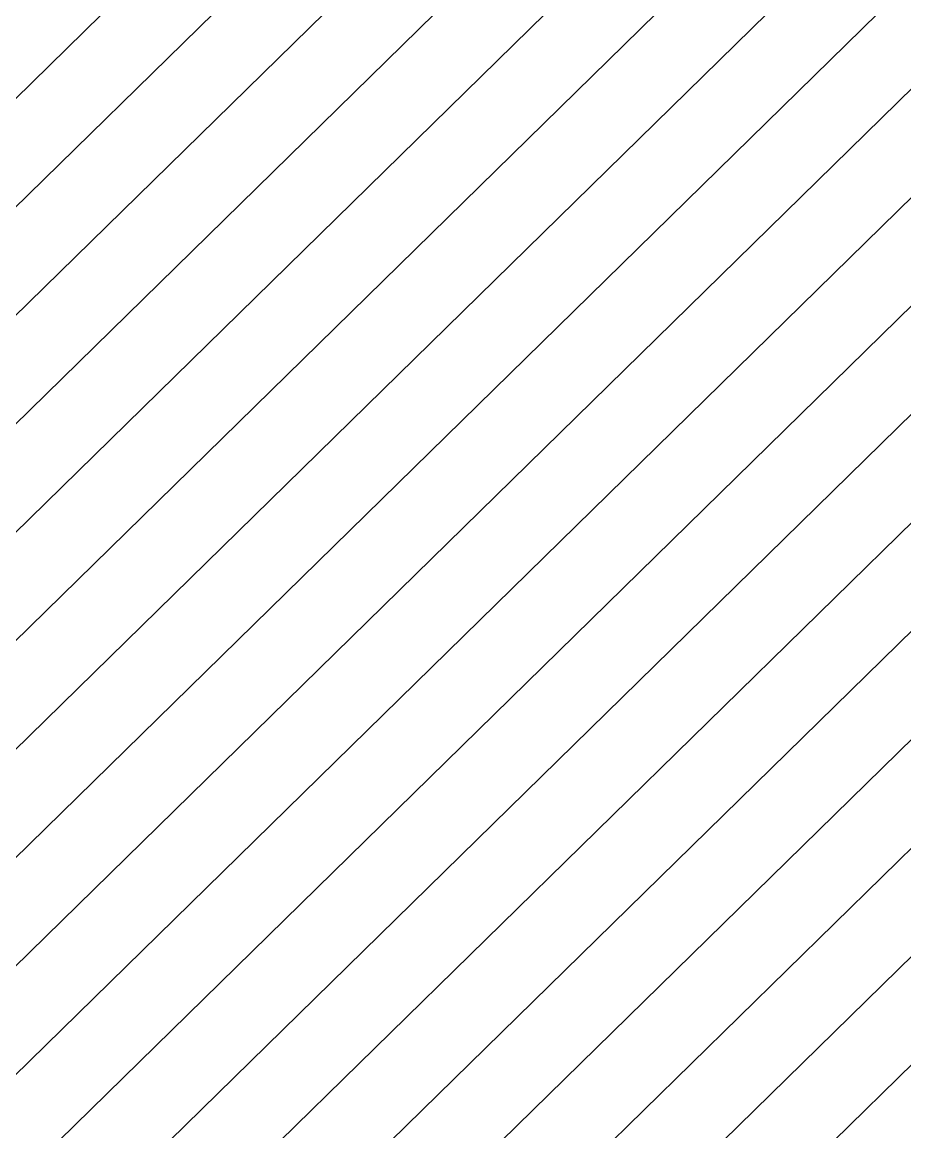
# Model space of a CAD drawing. Extents: x 7084 to 11035, y 13750 to 16729.
# Drawn here: x 8697.078 to 8701.022, y 15506.131 to 15511.089 of the extents above; entities that cross this region are included whole.
import ezdxf

# ---------------------------------------------------------------- set-up
doc = ezdxf.new("R2010")
doc.units = 0
doc.layers.add('Default', color=7, linetype='Continuous')

msp = doc.modelspace()

# ---------------------------------------------------------------- linework, layer by layer
at = {"layer": 'Default'}
for points in [[(8490.0372, 15107.5103), (8498.4006, 15212.0529), (8537.9474, 15232.7417), (8543.879, 15232.3872), (8602.4228, 15353.6565), (8618.5523, 15356.138), (8668.7327, 15427.227), (8680.7264, 15421.4369), (8751.5778, 15402.9628), (8827.5779, 15450.4628), (8749.7245, 15544.7971), (8705.8166, 15501.7992), (8693.8229, 15507.5893), (8737.7308, 15550.5871), (8755.2167, 15586.2397), (8849.3049, 15653.147), (9008.2097, 15690.7823), (9020.7928, 15711.0214), (9058.542, 15684.9355), (9259.2637, 15678.6629), (9372.1696, 15638.9367), (9487.1665, 15595.0289), (9537.9482, 15608.5216), (9853.6667, 15522.7966)], [(8500.0775, 15211.7791), (8538.5258, 15231.8932), (8544.2926, 15231.5485), (8602.9973, 15353.151), (8618.6786, 15355.5635), (8668.9969, 15426.8479), (8680.6574, 15421.2186), (8751.7035, 15402.6937), (8827.9124, 15450.3242), (8749.8451, 15544.9177), (8705.8166, 15501.8017), (8694.1561, 15507.4309), (8738.1846, 15550.5469), (8755.1847, 15585.2092), (8849.5315, 15652.3003), (9008.8728, 15690.039), (9021.1063, 15709.7158), (9057.807, 15684.3546), (9259.0801, 15678.0647), (9372.2962, 15638.2294), (9487.609, 15594.2009), (9536.9802, 15607.3188), (9853.566, 15521.3584)], [(8501.7543, 15211.5053), (8539.1041, 15231.0447), (8544.7061, 15230.7099), (8603.5717, 15352.6455), (8618.805, 15354.9891), (8669.2611, 15426.4687), (8680.5885, 15421.0004), (8751.8293, 15402.4247), (8828.2469, 15450.1857), (8749.9657, 15545.0383), (8705.8166, 15501.8042), (8694.4892, 15507.2726), (8738.6384, 15550.5067), (8755.1528, 15584.1786), (8849.758, 15651.4535), (9009.5359, 15689.2956), (9021.4199, 15708.4103), (9057.072, 15683.7736), (9258.8966, 15677.4665), (9372.4228, 15637.5221)], [(9853.3646, 15518.4819), (9535.044, 15604.9134), (9488.4941, 15592.5451), (9372.5494, 15636.8148), (9258.713, 15676.8684), (9056.337, 15683.1927), (9021.7335, 15707.1047), (9010.199, 15688.5523), (8849.9846, 15650.6068), (8755.1209, 15583.148), (8739.0921, 15550.4665), (8694.8224, 15507.1142), (8705.8166, 15501.8067), (8750.0863, 15545.1589), (8828.5814, 15450.0472), (8751.955, 15402.1557), (8680.5196, 15420.7821), (8669.5254, 15426.0896), (8618.9314, 15354.4147), (8604.1461, 15352.1401), (8545.1197, 15229.8713), (8539.6825, 15230.1962), (8503.4312, 15211.2315)], [(8828.916, 15449.9086), (8750.207, 15545.2796), (8705.8166, 15501.8092), (8695.1556, 15506.9559), (8739.5459, 15550.4263), (8755.0889, 15582.1175), (8850.2111, 15649.76), (9010.8621, 15687.8089), (9022.047, 15705.7992), (9055.6019, 15682.6117), (9258.5294, 15676.2702), (9372.676, 15636.1075), (9488.9366, 15591.7171), (9534.0759, 15603.7106), (9853.2638, 15517.0437)], [(8498.3067, 15104.7053), (8506.7849, 15210.6839), (8540.8391, 15228.4992), (8545.9469, 15228.194), (8605.2949, 15351.1291), (8619.1841, 15353.2659), (8670.0538, 15425.3314), (8680.3817, 15420.3455), (8752.2064, 15401.6176), (8829.2505, 15449.7701), (8750.3276, 15545.4002), (8705.8166, 15501.8117), (8695.4887, 15506.7976), (8739.9997, 15550.3861), (8755.057, 15581.0869), (8850.4377, 15648.9133), (9011.5252, 15687.0656), (9022.3606, 15704.4936), (9054.8669, 15682.0308), (9258.3458, 15675.672), (9372.8026, 15635.4002), (9489.3791, 15590.8892), (9533.1078, 15602.5079), (9853.1631, 15515.6054)], [(8508.4618, 15210.4101), (8541.4175, 15227.6508), (8546.3605, 15227.3553), (8605.8693, 15350.6236), (8619.3105, 15352.6915), (8670.318, 15424.9523), (8680.3128, 15420.1273), (8752.3321, 15401.3486), (8829.585, 15449.6316), (8750.4482, 15545.5208), (8705.8166, 15501.8142), (8695.8219, 15506.6392), (8740.4535, 15550.3459), (8755.0251, 15580.0564), (8850.6642, 15648.0665), (9012.1883, 15686.3222), (9022.6742, 15703.1881), (9054.1319, 15681.4499), (9258.1622, 15675.0738), (9372.9292, 15634.6929), (9489.8216, 15590.0612), (9532.1397, 15601.3052), (9853.0624, 15514.1672)], [(8546.774, 15226.5167), (8606.4437, 15350.1181), (8619.4369, 15352.1171), (8670.5823, 15424.5732), (8680.2438, 15419.909), (8752.4578, 15401.0796), (8829.9195, 15449.493), (8750.5688, 15545.6414), (8705.8166, 15501.8167), (8696.155, 15506.4809), (8740.9073, 15550.3057), (8754.9931, 15579.0258), (8850.8908, 15647.2198), (9012.8514, 15685.5789), (9022.9878, 15701.8825), (9053.3969, 15680.8689), (9257.9786, 15674.4757), (9373.0558, 15633.9855), (9490.2641, 15589.2333), (9531.1717, 15600.1024), (9852.9617, 15512.7289)], [(8547.1876, 15225.6781), (8607.0181, 15349.6127), (8619.5632, 15351.5427), (8670.8465, 15424.1941), (8680.1749, 15419.6907), (8752.5836, 15400.8105), (8830.254, 15449.3545), (8750.6895, 15545.7621), (8705.8166, 15501.8192), (8696.4882, 15506.3226), (8741.3611, 15550.2654), (8754.9612, 15577.9952), (8851.1173, 15646.373), (9013.5145, 15684.8355), (9023.3013, 15700.577)], [(9852.7602, 15509.8525), (9529.2355, 15597.6969), (9491.1492, 15587.5774), (9373.309, 15632.5709), (9257.6114, 15673.2793), (9051.9268, 15679.707), (9023.6149, 15699.2714), (9014.1776, 15684.0922), (8851.3439, 15645.5263), (8754.9292, 15576.9647), (8741.8148, 15550.2252), (8696.8213, 15506.1642), (8705.8166, 15501.8217), (8750.8101, 15545.8827), (8830.5885, 15449.216), (8752.7093, 15400.5415), (8680.106, 15419.4724), (8671.1107, 15423.815), (8619.6896, 15350.9683), (8607.5925, 15349.1072), (8547.6012, 15224.8394)], [(8543.7308, 15224.2568), (8548.0148, 15224.0008), (8608.1669, 15348.6017), (8619.816, 15350.3939), (8671.375, 15423.4359), (8680.0371, 15419.2542), (8752.835, 15400.2725), (8830.923, 15449.0774), (8750.9307, 15546.0033), (8705.8166, 15501.8242), (8697.1545, 15506.0059), (8742.2686, 15550.185), (8754.8973, 15575.9341), (8851.5704, 15644.6795), (9014.8407, 15683.3488), (9023.9285, 15697.9659), (9051.1918, 15679.1261), (9257.4279, 15672.6811), (9373.4356, 15631.8636), (9491.5917, 15586.7495), (9528.2674, 15596.4942), (9852.6595, 15508.4142)], [(8548.4283, 15223.1622), (8608.7414, 15348.0962), (8619.9423, 15349.8194), (8671.6392, 15423.0568), (8679.9681, 15419.0359), (8752.9607, 15400.0034), (8831.2575, 15448.9389), (8751.0513, 15546.124), (8705.8166, 15501.8267), (8697.4877, 15505.8476), (8742.7224, 15550.1448), (8754.8654, 15574.9036), (8851.797, 15643.8328), (9015.5038, 15682.6054), (9024.242, 15696.6603), (9050.4568, 15678.5451)], [(8548.8419, 15222.3235), (8609.3158, 15347.5907), (8620.0687, 15349.245), (8671.9034, 15422.6776), (8679.8992, 15418.8176), (8753.0864, 15399.7344), (8831.592, 15448.8004), (8751.172, 15546.2446), (8705.8166, 15501.8292), (8697.8208, 15505.6892), (8743.1762, 15550.1046), (8754.8334, 15573.873), (8852.0235, 15642.986), (9016.1669, 15681.8621), (9024.5556, 15695.3548), (9049.7218, 15677.9642), (9257.0607, 15671.4848), (9373.6887, 15630.449), (9492.4767, 15585.0936), (9526.3312, 15594.0887), (9852.458, 15505.5377)], [(8549.2555, 15221.4849), (8609.8902, 15347.0853), (8620.1951, 15348.6706), (8672.1676, 15422.2985), (8679.8303, 15418.5993), (8753.2122, 15399.4654), (8831.9265, 15448.6618), (8751.2926, 15546.3652), (8705.8166, 15501.8317), (8698.154, 15505.5309), (8743.63, 15550.0644), (8754.8015, 15572.8425), (8852.2501, 15642.1393), (9016.83, 15681.1187), (9024.8692, 15694.0492), (9048.9868, 15677.3833), (9256.8771, 15670.8866), (9373.8153, 15629.7417), (9492.9193, 15584.2657), (9525.3631, 15592.886), (9852.3573, 15504.0995)], [(9852.2566, 15502.6612), (9524.3951, 15591.6833), (9493.3618, 15583.4377), (9373.9419, 15629.0344), (9256.6935, 15670.2884), (9048.2517, 15676.8023), (9025.1827, 15692.7437), (9017.4931, 15680.3754), (8852.4766, 15641.2925), (8754.7696, 15571.8119), (8744.0838, 15550.0242), (8698.4871, 15505.3726), (8705.8166, 15501.8342), (8751.4132, 15546.4858), (8832.261, 15448.5233), (8753.3379, 15399.1964), (8679.7613, 15418.3811), (8672.4319, 15421.9194), (8620.3215, 15348.0962), (8610.4646, 15346.5798), (8549.6691, 15220.6462)], [(8550.0826, 15219.8076), (8611.039, 15346.0743), (8620.4478, 15347.5218), (8672.6961, 15421.5403), (8679.6924, 15418.1628), (8753.4636, 15398.9273), (8832.5956, 15448.3848), (8751.5339, 15546.6065), (8705.8166, 15501.8367), (8698.8203, 15505.2142), (8744.5375, 15549.984), (8754.7376, 15570.7813), (8852.7032, 15640.4458), (9018.1562, 15679.632), (9025.4963, 15691.4381), (9047.5167, 15676.2214), (9256.5099, 15669.6903)], [(9852.0551, 15499.7848), (9522.4589, 15589.2778), (9494.2468, 15581.7819), (9374.1951, 15627.6197), (9256.3263, 15669.0921), (9046.7817, 15675.6404), (9025.8099, 15690.1326), (9018.8193, 15678.8887), (8852.9297, 15639.5991), (8754.7057, 15569.7508), (8744.9913, 15549.9438), (8699.1534, 15505.0559), (8705.8166, 15501.8392), (8751.6545, 15546.7271), (8832.9301, 15448.2462), (8753.5893, 15398.6583), (8679.6235, 15417.9445), (8672.9603, 15421.1612), (8620.5742, 15346.9474), (8611.6134, 15345.5688), (8550.4962, 15218.969)], [(8550.9098, 15218.1303), (8612.1878, 15345.0633), (8620.7006, 15346.373), (8673.2246, 15420.7821), (8679.5546, 15417.7262), (8753.715, 15398.3893), (8833.2646, 15448.1077), (8751.7751, 15546.8477), (8705.8166, 15501.8417), (8699.4866, 15504.8976), (8745.4451, 15549.9036), (8754.6738, 15568.7202), (8853.1563, 15638.7523), (9019.4824, 15678.1453), (9026.1235, 15688.827), (9046.0467, 15675.0595), (9256.1428, 15668.4939), (9374.3217, 15626.9124), (9494.6893, 15580.9539), (9521.4908, 15588.0751), (9851.9544, 15498.3465)]]:
    msp.add_lwpolyline(points, dxfattribs=at)

doc.saveas('drawing.dxf')
